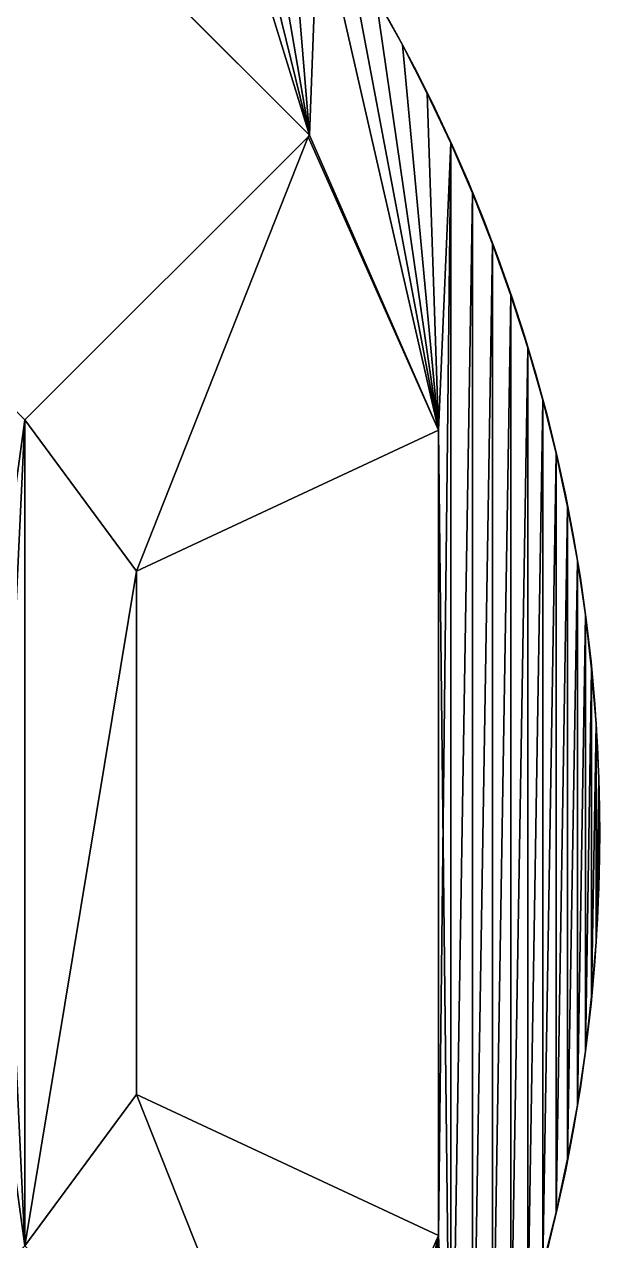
# Model space of a CAD drawing. Extents: x 0 to 166, y 0 to 166.
# Drawn here: x 137.4 to 166, y 62.7 to 123.2 of the extents above; entities that cross this region are included whole.
import ezdxf

# ---------------------------------------------------------------- set-up
doc = ezdxf.new("R2010")
doc.units = 0
doc.header["$MEASUREMENT"] = 0
doc.layers.get('0').update_dxf_attribs({"color": 13, "linetype": 'CONTINUOUS'})

msp = doc.modelspace()

# ---------------------------------------------------------------- linework, layer by layer
for p, q in [((144.518, 124.719, 2), (151.589, 117.648, 2)), ((144.518, 124.719), (151.589, 117.648)), ((156.199, 122.126, 2), (156.199, 122.126)), ((157.44, 119.71, 2), (157.44, 119.71)), ((151.514, 117.56, 2), (137.447, 103.506, 2)), ((151.514, 117.56), (137.447, 103.506)), ((151.589, 117.648, 2), (151.514, 117.56, 2)), ((151.589, 117.648), (151.514, 117.56)), ((151.514, 117.56, 2), (151.514, 117.56)), ((151.589, 117.648, 2), (151.589, 117.648)), ((158.602, 117.255, 2), (158.602, 117.255)), ((159.682, 114.763, 2), (159.682, 114.763)), ((160.68, 112.237, 2), (160.68, 112.237)), ((130.376, 110.577, 2), (137.447, 103.506, 2)), ((130.376, 110.577), (137.447, 103.506)), ((161.595, 109.679, 2), (161.595, 109.679)), ((162.426, 107.094, 2), (162.426, 107.094)), ((163.172, 104.482, 2), (163.172, 104.482)), ((137.447, 103.506, 2), (137.447, 103.506)), ((143, 96, 2), (158, 103, 2)), ((143, 96), (158, 103)), ((158, 103, 2), (158, 103)), ((158, 103, 2), (158, 63, 2)), ((158, 103), (158, 63)), ((163.832, 101.847, 2), (163.832, 101.847)), ((164.405, 99.192, 2), (164.405, 99.192)), ((164.891, 96.52, 2), (164.891, 96.52)), ((143, 96, 2), (143, 96)), ((143, 70, 2), (143, 96, 2)), ((143, 70), (143, 96)), ((165.29, 93.834, 2), (165.29, 93.834)), ((165.6, 91.135, 2), (165.6, 91.135)), ((165.822, 88.428, 2), (165.822, 88.428)), ((165.956, 85.716, 2), (165.956, 85.716)), ((166, 83, 2), (166, 83)), ((165.956, 80.284, 2), (165.956, 80.284)), ((165.822, 77.572, 2), (165.822, 77.572)), ((165.6, 74.865, 2), (165.6, 74.865)), ((165.29, 72.166, 2), (165.29, 72.166)), ((143, 70, 2), (143, 70)), ((158, 63, 2), (143, 70, 2)), ((158, 63), (143, 70)), ((164.891, 69.48, 2), (164.891, 69.48)), ((164.405, 66.808, 2), (164.405, 66.808)), ((163.832, 64.153, 2), (163.832, 64.153)), ((158, 63, 2), (158, 63))]:
    msp.add_line(p, q)
for centre in [(83, 83, 2), (83, 83)]:
    msp.add_circle(centre, 83)

# ---------------------------------------------------------------- meshes
mesh = msp.add_polyface()
corners = [(123.305, 117.648), (131.756, 137.413), (137.4, 131.743), (137.447, 131.79), (137.766, 136.705), (144.518, 124.719), (138.154, 136.654), (145.403, 137.726), (151.589, 117.648), (147.16, 135.655), (148.848, 133.527), (150.466, 131.346), (152.012, 129.112), (137.447, 62.494), (137.447, 103.506), (143, 96), (151.514, 117.56), (158, 103), (153.484, 126.83), (154.88, 124.5), (156.199, 122.126), (157.44, 119.71), (158.602, 117.255), (158, 63), (158.602, 48.745), (159.682, 114.763), (159.682, 51.237), (160.68, 112.237), (160.68, 53.763), (161.595, 109.679), (161.595, 56.321), (162.426, 107.094), (162.426, 58.906), (163.172, 104.482), (163.172, 61.518), (163.832, 101.847), (163.832, 64.153), (164.405, 99.192), (164.405, 66.808), (164.891, 96.52), (164.891, 69.48), (165.29, 93.834), (165.29, 72.166), (165.6, 91.135), (165.6, 74.865), (165.822, 88.428), (165.822, 77.572), (165.956, 85.716), (165.956, 80.284), (166, 83), (136, 93), (119.654, 117.605), (119.804, 117.967), (119.855, 118.355), (130.376, 110.577), (136, 73)]
mesh.append_faces([[corners[k] for k in face] for face in [(48, 47, 49)]], dxfattribs={"vtx0": -1})
mesh.append_faces([[corners[k] for k in face] for face in [(0, 1, 2), (3, 4, 5), (5, 7, 8), (15, 16, 17), (17, 22, 23), (50, 14, 55)]], dxfattribs={"vtx0": -1, "vtx1": -1})
mesh.append_faces([[corners[k] for k in face] for face in [(13, 14, 15), (17, 8, 12), (50, 53, 0)]], dxfattribs={"vtx0": -1, "vtx1": -1, "vtx2": -1})
mesh.append_faces([[corners[k] for k in face] for face in [(5, 4, 6), (8, 7, 9), (8, 9, 10), (8, 10, 11), (8, 11, 12), (15, 14, 16), (17, 16, 8), (17, 12, 18), (17, 18, 19), (17, 19, 20), (17, 20, 21), (17, 21, 22), (24, 22, 25), (26, 25, 27), (28, 27, 29), (30, 29, 31), (32, 31, 33), (34, 33, 35), (36, 35, 37), (38, 37, 39), (40, 39, 41), (42, 41, 43), (44, 43, 45), (46, 45, 47), (50, 51, 52), (50, 52, 53), (50, 0, 54), (50, 54, 14)]], dxfattribs={"vtx0": -1, "vtx2": -1})
mesh = msp.add_polyface()
corners = [(119.654, 117.605, 2), (136, 93, 2), (119.804, 117.967, 2), (119.855, 118.355, 2), (123.305, 117.648, 2), (130.376, 110.577, 2), (137.447, 103.506, 2), (158, 103, 2), (158.602, 48.745, 2), (158.602, 117.255, 2), (159.682, 114.763, 2), (159.682, 51.237, 2), (160.68, 112.237, 2), (160.68, 53.763, 2), (161.595, 109.679, 2), (161.595, 56.321, 2), (162.426, 107.094, 2), (162.426, 58.906, 2), (163.172, 104.482, 2), (163.172, 61.518, 2), (163.832, 101.847, 2), (163.832, 64.153, 2), (164.405, 99.192, 2), (164.405, 66.808, 2), (164.891, 96.52, 2), (164.891, 69.48, 2), (165.29, 93.834, 2), (165.29, 72.166, 2), (165.6, 91.135, 2), (165.6, 74.865, 2), (165.822, 88.428, 2), (165.822, 77.572, 2), (165.956, 85.716, 2), (165.956, 80.284, 2), (166, 83, 2), (137.447, 62.494, 2), (143, 96, 2), (151.514, 117.56, 2), (151.589, 117.648, 2), (152.012, 129.112, 2), (153.484, 126.83, 2), (154.88, 124.5, 2), (156.199, 122.126, 2), (157.44, 119.71, 2), (131.756, 137.413, 2), (137.4, 131.743, 2), (137.766, 136.705, 2), (137.447, 131.79, 2), (144.518, 124.719, 2), (138.154, 136.654, 2), (145.403, 137.726, 2), (147.16, 135.655, 2), (148.848, 133.527, 2), (150.466, 131.346, 2)]
mesh.append_faces([[corners[k] for k in face] for face in [(32, 33, 34)]], dxfattribs={"vtx0": -1})
mesh.append_faces([[corners[k] for k in face] for face in [(0, 1, 2), (2, 1, 3), (4, 1, 5), (5, 1, 6), (9, 8, 10), (10, 11, 12), (12, 13, 14), (14, 15, 16), (16, 17, 18), (18, 19, 20), (20, 21, 22), (22, 23, 24), (24, 25, 26), (26, 27, 28), (28, 29, 30), (30, 31, 32), (6, 36, 37), (37, 7, 38), (39, 7, 40), (40, 7, 41), (41, 7, 42), (42, 7, 43), (43, 7, 9), (46, 48, 49), (50, 38, 51), (51, 38, 52), (52, 38, 53), (53, 38, 39)]], dxfattribs={"vtx0": -1, "vtx1": -1})
mesh.append_faces([[corners[k] for k in face] for face in [(3, 1, 4), (7, 8, 9), (1, 35, 6), (6, 35, 36), (38, 7, 39)]], dxfattribs={"vtx0": -1, "vtx1": -1, "vtx2": -1})
mesh.append_faces([[corners[k] for k in face] for face in [(37, 36, 7), (44, 4, 45), (46, 47, 48), (50, 48, 38)]], dxfattribs={"vtx0": -1, "vtx2": -1})
mesh = msp.add_polyface()
corners = [(151.589, 117.648, 2), (144.518, 124.719), (151.589, 117.648), (144.518, 124.719, 2)]
mesh.append_faces([[corners[k] for k in face] for face in [(0, 1, 2), (1, 0, 3)]], dxfattribs={"vtx0": -1})
mesh = msp.add_polyface()
corners = [(154.88, 124.5), (156.199, 122.126, 2), (156.199, 122.126), (154.88, 124.5, 2)]
mesh.append_faces([[corners[k] for k in face] for face in [(0, 1, 2), (1, 0, 3)]], dxfattribs={"vtx0": -1})
mesh = msp.add_polyface()
corners = [(156.199, 122.126), (157.44, 119.71, 2), (157.44, 119.71), (156.199, 122.126, 2)]
mesh.append_faces([[corners[k] for k in face] for face in [(0, 1, 2), (1, 0, 3)]], dxfattribs={"vtx0": -1})
mesh = msp.add_polyface()
corners = [(157.44, 119.71), (158.602, 117.255, 2), (158.602, 117.255), (157.44, 119.71, 2)]
mesh.append_faces([[corners[k] for k in face] for face in [(0, 1, 2), (1, 0, 3)]], dxfattribs={"vtx0": -1})
mesh = msp.add_polyface()
corners = [(119.105, 48.944), (136, 73), (119.416, 48.705), (119.654, 48.395), (119.804, 48.033), (119.855, 47.645), (123.305, 48.352), (130.376, 55.423), (137.447, 62.494), (137.447, 103.506), (143, 70), (151.589, 48.352), (143, 96), (158, 63), (152.012, 36.888), (153.484, 39.17), (154.88, 41.5), (156.199, 43.874), (157.44, 46.29), (158.602, 48.745), (158.602, 117.255), (159.682, 114.763), (159.682, 51.237), (160.68, 112.237), (160.68, 53.763), (161.595, 109.679), (161.595, 56.321), (162.426, 107.094), (162.426, 58.906), (163.172, 104.482), (163.172, 61.518), (163.832, 101.847), (163.832, 64.153), (164.405, 99.192), (164.405, 66.808), (164.891, 96.52), (164.891, 69.48), (165.29, 93.834), (165.29, 72.166), (165.6, 91.135), (165.6, 74.865), (165.822, 88.428), (165.822, 77.572), (165.956, 85.716), (165.956, 80.284), (131.79, 28.553), (137.447, 34.21), (137.766, 29.295), (144.518, 41.281), (145.403, 28.274), (147.16, 30.345), (148.848, 32.473), (150.466, 34.654)]
mesh.append_faces([[corners[k] for k in face] for face in [(0, 1, 2), (2, 1, 3), (3, 1, 4), (4, 1, 5), (6, 1, 7), (7, 1, 8), (8, 10, 11), (10, 8, 12), (14, 13, 15), (15, 13, 16), (16, 13, 17), (17, 13, 18), (18, 13, 19), (19, 21, 22), (22, 23, 24), (24, 25, 26), (26, 27, 28), (28, 29, 30), (30, 31, 32), (32, 33, 34), (34, 35, 36), (36, 37, 38), (38, 39, 40), (40, 41, 42), (42, 43, 44), (49, 11, 50), (50, 11, 51), (51, 11, 52), (52, 11, 14)]], dxfattribs={"vtx0": -1, "vtx1": -1})
mesh.append_faces([[corners[k] for k in face] for face in [(5, 1, 6), (8, 1, 9), (11, 13, 14), (19, 13, 20), (45, 5, 6)]], dxfattribs={"vtx0": -1, "vtx1": -1, "vtx2": -1})
mesh.append_faces([[corners[k] for k in face] for face in [(11, 10, 13), (45, 6, 46), (47, 46, 48), (49, 48, 11)]], dxfattribs={"vtx0": -1, "vtx2": -1})
mesh = msp.add_polyface()
corners = [(137.447, 103.506, 2), (151.514, 117.56), (137.447, 103.506), (151.514, 117.56, 2)]
mesh.append_faces([[corners[k] for k in face] for face in [(0, 1, 2), (1, 0, 3)]], dxfattribs={"vtx0": -1})
mesh = msp.add_polyface()
corners = [(151.589, 117.648, 2), (151.514, 117.56), (151.514, 117.56, 2), (151.589, 117.648)]
mesh.append_faces([[corners[k] for k in face] for face in [(0, 1, 2), (1, 0, 3)]], dxfattribs={"vtx0": -1})
mesh = msp.add_polyface()
corners = [(158.602, 117.255), (159.682, 114.763, 2), (159.682, 114.763), (158.602, 117.255, 2)]
mesh.append_faces([[corners[k] for k in face] for face in [(0, 1, 2), (1, 0, 3)]], dxfattribs={"vtx0": -1})
mesh = msp.add_polyface()
corners = [(119.855, 47.645, 2), (131.79, 28.553, 2), (123.305, 48.352, 2), (137.447, 34.21, 2), (137.766, 29.295, 2), (144.518, 41.281, 2), (145.403, 28.274, 2), (151.589, 48.352, 2), (147.16, 30.345, 2), (148.848, 32.473, 2), (150.466, 34.654, 2), (152.012, 36.888, 2), (143, 70, 2), (137.447, 62.494, 2), (158, 63, 2), (153.484, 39.17, 2), (154.88, 41.5, 2), (156.199, 43.874, 2), (157.44, 46.29, 2), (158.602, 48.745, 2), (158, 103, 2), (159.682, 114.763, 2), (159.682, 51.237, 2), (160.68, 112.237, 2), (160.68, 53.763, 2), (161.595, 109.679, 2), (161.595, 56.321, 2), (162.426, 107.094, 2), (162.426, 58.906, 2), (163.172, 104.482, 2), (163.172, 61.518, 2), (163.832, 101.847, 2), (163.832, 64.153, 2), (164.405, 99.192, 2), (164.405, 66.808, 2), (164.891, 96.52, 2), (164.891, 69.48, 2), (165.29, 93.834, 2), (165.29, 72.166, 2), (165.6, 91.135, 2), (165.6, 74.865, 2), (165.822, 88.428, 2), (165.822, 77.572, 2), (165.956, 85.716, 2), (165.956, 80.284, 2), (136, 73, 2), (119.105, 48.944, 2), (119.416, 48.705, 2), (119.654, 48.395, 2), (119.804, 48.033, 2), (130.376, 55.423, 2), (136, 93, 2), (143, 96, 2)]
mesh.append_faces([[corners[k] for k in face] for face in [(2, 1, 3), (3, 4, 5), (5, 6, 7), (7, 12, 13), (12, 7, 14), (14, 19, 20), (45, 13, 51), (52, 13, 12)]], dxfattribs={"vtx0": -1, "vtx1": -1})
mesh.append_faces([[corners[k] for k in face] for face in [(0, 1, 2), (14, 7, 11), (45, 0, 2)]], dxfattribs={"vtx0": -1, "vtx1": -1, "vtx2": -1})
mesh.append_faces([[corners[k] for k in face] for face in [(7, 6, 8), (7, 8, 9), (7, 9, 10), (7, 10, 11), (14, 11, 15), (14, 15, 16), (14, 16, 17), (14, 17, 18), (14, 18, 19), (21, 19, 22), (23, 22, 24), (25, 24, 26), (27, 26, 28), (29, 28, 30), (31, 30, 32), (33, 32, 34), (35, 34, 36), (37, 36, 38), (39, 38, 40), (41, 40, 42), (43, 42, 44), (45, 46, 47), (45, 47, 48), (45, 48, 49), (45, 49, 0), (45, 2, 50), (45, 50, 13)]], dxfattribs={"vtx0": -1, "vtx2": -1})
mesh = msp.add_polyface()
corners = [(159.682, 114.763), (160.68, 112.237, 2), (160.68, 112.237), (159.682, 114.763, 2)]
mesh.append_faces([[corners[k] for k in face] for face in [(0, 1, 2), (1, 0, 3)]], dxfattribs={"vtx0": -1})
mesh = msp.add_polyface()
corners = [(160.68, 112.237), (161.595, 109.679, 2), (161.595, 109.679), (160.68, 112.237, 2)]
mesh.append_faces([[corners[k] for k in face] for face in [(0, 1, 2), (1, 0, 3)]], dxfattribs={"vtx0": -1})
mesh = msp.add_polyface()
corners = [(130.376, 110.577), (137.447, 103.506, 2), (137.447, 103.506), (130.376, 110.577, 2)]
mesh.append_faces([[corners[k] for k in face] for face in [(0, 1, 2), (1, 0, 3)]], dxfattribs={"vtx0": -1})
mesh = msp.add_polyface()
corners = [(161.595, 109.679), (162.426, 107.094, 2), (162.426, 107.094), (161.595, 109.679, 2)]
mesh.append_faces([[corners[k] for k in face] for face in [(0, 1, 2), (1, 0, 3)]], dxfattribs={"vtx0": -1})
mesh = msp.add_polyface()
corners = [(162.426, 107.094), (163.172, 104.482, 2), (163.172, 104.482), (162.426, 107.094, 2)]
mesh.append_faces([[corners[k] for k in face] for face in [(0, 1, 2), (1, 0, 3)]], dxfattribs={"vtx0": -1})
mesh = msp.add_polyface()
corners = [(163.172, 104.482), (163.832, 101.847, 2), (163.832, 101.847), (163.172, 104.482, 2)]
mesh.append_faces([[corners[k] for k in face] for face in [(0, 1, 2), (1, 0, 3)]], dxfattribs={"vtx0": -1})
mesh = msp.add_polyface()
corners = [(158, 103, 2), (143, 96), (158, 103), (143, 96, 2)]
mesh.append_faces([[corners[k] for k in face] for face in [(0, 1, 2), (1, 0, 3)]], dxfattribs={"vtx0": -1})
mesh = msp.add_polyface()
corners = [(158, 103, 2), (158, 63), (158, 63, 2), (158, 103)]
mesh.append_faces([[corners[k] for k in face] for face in [(0, 1, 2), (1, 0, 3)]], dxfattribs={"vtx0": -1})
mesh = msp.add_polyface()
corners = [(163.832, 101.847), (164.405, 99.192, 2), (164.405, 99.192), (163.832, 101.847, 2)]
mesh.append_faces([[corners[k] for k in face] for face in [(0, 1, 2), (1, 0, 3)]], dxfattribs={"vtx0": -1})
mesh = msp.add_polyface()
corners = [(164.405, 99.192), (164.891, 96.52, 2), (164.891, 96.52), (164.405, 99.192, 2)]
mesh.append_faces([[corners[k] for k in face] for face in [(0, 1, 2), (1, 0, 3)]], dxfattribs={"vtx0": -1})
mesh = msp.add_polyface()
corners = [(164.891, 96.52), (165.29, 93.834, 2), (165.29, 93.834), (164.891, 96.52, 2)]
mesh.append_faces([[corners[k] for k in face] for face in [(0, 1, 2), (1, 0, 3)]], dxfattribs={"vtx0": -1})
mesh = msp.add_polyface()
corners = [(143, 96), (143, 70, 2), (143, 70), (143, 96, 2)]
mesh.append_faces([[corners[k] for k in face] for face in [(0, 1, 2), (1, 0, 3)]], dxfattribs={"vtx0": -1})
mesh = msp.add_polyface()
corners = [(165.29, 93.834), (165.6, 91.135, 2), (165.6, 91.135), (165.29, 93.834, 2)]
mesh.append_faces([[corners[k] for k in face] for face in [(0, 1, 2), (1, 0, 3)]], dxfattribs={"vtx0": -1})
mesh = msp.add_polyface()
corners = [(165.6, 91.135), (165.822, 88.428, 2), (165.822, 88.428), (165.6, 91.135, 2)]
mesh.append_faces([[corners[k] for k in face] for face in [(0, 1, 2), (1, 0, 3)]], dxfattribs={"vtx0": -1})
mesh = msp.add_polyface()
corners = [(165.822, 88.428), (165.956, 85.716, 2), (165.956, 85.716), (165.822, 88.428, 2)]
mesh.append_faces([[corners[k] for k in face] for face in [(0, 1, 2), (1, 0, 3)]], dxfattribs={"vtx0": -1})
mesh = msp.add_polyface()
corners = [(165.956, 85.716), (166, 83, 2), (166, 83), (165.956, 85.716, 2)]
mesh.append_faces([[corners[k] for k in face] for face in [(0, 1, 2), (1, 0, 3)]], dxfattribs={"vtx0": -1})
mesh = msp.add_polyface()
corners = [(166, 83), (165.956, 80.284, 2), (165.956, 80.284), (166, 83, 2)]
mesh.append_faces([[corners[k] for k in face] for face in [(0, 1, 2), (1, 0, 3)]], dxfattribs={"vtx0": -1})
mesh = msp.add_polyface()
corners = [(165.956, 80.284), (165.822, 77.572, 2), (165.822, 77.572), (165.956, 80.284, 2)]
mesh.append_faces([[corners[k] for k in face] for face in [(0, 1, 2), (1, 0, 3)]], dxfattribs={"vtx0": -1})
mesh = msp.add_polyface()
corners = [(165.822, 77.572), (165.6, 74.865, 2), (165.6, 74.865), (165.822, 77.572, 2)]
mesh.append_faces([[corners[k] for k in face] for face in [(0, 1, 2), (1, 0, 3)]], dxfattribs={"vtx0": -1})
mesh = msp.add_polyface()
corners = [(165.6, 74.865), (165.29, 72.166, 2), (165.29, 72.166), (165.6, 74.865, 2)]
mesh.append_faces([[corners[k] for k in face] for face in [(0, 1, 2), (1, 0, 3)]], dxfattribs={"vtx0": -1})
mesh = msp.add_polyface()
corners = [(165.29, 72.166), (164.891, 69.48, 2), (164.891, 69.48), (165.29, 72.166, 2)]
mesh.append_faces([[corners[k] for k in face] for face in [(0, 1, 2), (1, 0, 3)]], dxfattribs={"vtx0": -1})
mesh = msp.add_polyface()
corners = [(143, 70, 2), (158, 63), (143, 70), (158, 63, 2)]
mesh.append_faces([[corners[k] for k in face] for face in [(0, 1, 2), (1, 0, 3)]], dxfattribs={"vtx0": -1})
mesh = msp.add_polyface()
corners = [(164.891, 69.48), (164.405, 66.808, 2), (164.405, 66.808), (164.891, 69.48, 2)]
mesh.append_faces([[corners[k] for k in face] for face in [(0, 1, 2), (1, 0, 3)]], dxfattribs={"vtx0": -1})
mesh = msp.add_polyface()
corners = [(164.405, 66.808), (163.832, 64.153, 2), (163.832, 64.153), (164.405, 66.808, 2)]
mesh.append_faces([[corners[k] for k in face] for face in [(0, 1, 2), (1, 0, 3)]], dxfattribs={"vtx0": -1})
mesh = msp.add_polyface()
corners = [(163.832, 64.153), (163.172, 61.518, 2), (163.172, 61.518), (163.832, 64.153, 2)]
mesh.append_faces([[corners[k] for k in face] for face in [(0, 1, 2), (1, 0, 3)]], dxfattribs={"vtx0": -1})

doc.saveas('drawing.dxf')
